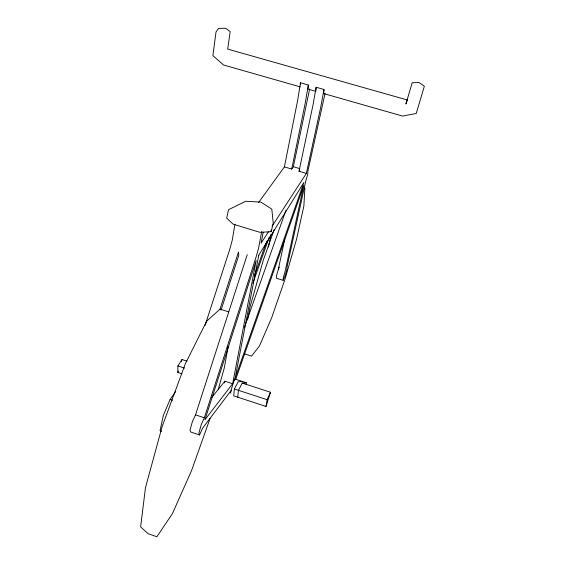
<?xml version="1.0" encoding="UTF-8"?>
<svg xmlns="http://www.w3.org/2000/svg" width="565" height="565" viewBox="0 0 565 565"><rect width="100%" height="100%" fill="white"/><g stroke="black" fill="none" stroke-linecap="round" stroke-linejoin="round"><path stroke-width="0.85" d="M181.979 373.783L177.848 372.434L177.883 365.908L181.994 359.545L186.951 361.155M284.739 239.002L278.376 269.194L276.454 275.897L276.462 278.255L283.178 280.339L283.206 277.994L285.141 271.292L303.702 185.68L235.725 379.277M300.425 84.432L300.488 82.787L308.313 85.018L308.095 89.115L315.884 91.339M304.895 188.039L303.864 206.034L296.547 239.228L284.979 279.329L271.687 317.7L259.533 345.865L251.552 356.12L244.822 353.958M315.934 90.52L316.153 87.25L324.013 89.489L323.681 93.564L402.541 116.065L416.228 113.494L424.357 86.184L418.99 82.497L412.189 82.773L405.896 104.031L406.39 102.682M234.461 380.676L234.63 378.924L246.298 382.717L246.107 384.377M242.406 381.453L238.19 381.742L234.39 388.995L233.698 395.881L266.023 406.461L270.508 392.258L242.215 383.049L238.465 390.33L237.724 397.195M266.023 406.461L267.097 399.674L270.508 392.258M300.488 82.787L297.593 100.655L284.407 166.901L258.657 202.454M234.934 224.234L232.187 240.521L229.771 249.278L205.053 325.454M308.313 85.018L305.277 102.865L291.71 169.062L284.407 166.901M316.153 87.25L312.982 105.076L299.033 171.23L306.364 173.406L320.701 107.293L324.013 89.489M228.204 346.359L224.298 367.928L218.245 389.426M232.639 383.748L256.178 260.592L204.954 419.731L232.639 383.748L224.849 381.206L211.628 397.647M261.736 231.516L258.466 248.607L255.994 257.372L204.346 417.789L201.295 424.485L198.873 433.129L199.53 434.951L190.737 432.013L190.01 430.17L192.418 421.532L195.518 414.865L247.237 254.667M263.198 232.229L261.094 243.176L268.714 231.424M247.562 319.776L250.055 306.88L263.283 260.225L274.138 229.715M268.467 246.997L271.031 234.129M291.71 169.062L293.355 166.717L309.634 88.973M325.066 93.373L307.911 171.026L307.713 174.26L305.623 181.549L287.02 266.998L286.971 269.406L285.057 276.038L283.178 280.339M271.165 231.678L273.234 223.274L271.822 209.142L260.91 202.115L245.711 201.26L228.528 209.7L226.65 218.104L233.084 224.128L259.999 232.349L271.165 231.678L271.009 229.997M224.376 382.893L224.849 381.206M234.63 378.924L230.294 392.576L231.389 390.507M177.848 372.434L178.286 371.071M181.337 361.586L181.994 359.545M219.983 309.154L238.494 251.969L238.811 255.225L221.056 310.121M210.053 418.488L191.542 470.624L172.36 513.74L156.886 536.75L148.072 533.678L140.643 526.863L145.452 487.764L162.219 426.342L185.355 363.719L206.726 321.104L220.06 309.083L228.747 311.929M244.454 327.41L285.968 210.251M254.603 275.212L266.751 241.206M252.859 283.206L269.399 236.834M406.645 102.004L407.139 100.662M175.68 391.587L170.114 399.434L163.306 415.437L160.036 430.742L161.639 431.279M278.376 269.194L279.329 267.061M199.53 434.951L202.56 428.249L230.478 391.354L230.824 393.247M272.055 226.282L306.364 173.406M299.033 171.23L299.831 170.051M242.215 383.049L246.298 382.717M407.386 99.998L227.688 49.106L230.181 31.654L225.647 28.25L218.599 28.398L216.028 31.965L212.878 55.631L223.472 64.968L300.326 86.897M293.355 166.717L299.817 168.631M177.883 365.908L184.564 368.083M234.39 388.995L267.097 399.674M170.114 399.434L172.523 400.225M195.518 414.865L204.346 417.789M258.791 255.133L235.125 378.126L303.878 182.509L258.791 255.133"/></g></svg>
